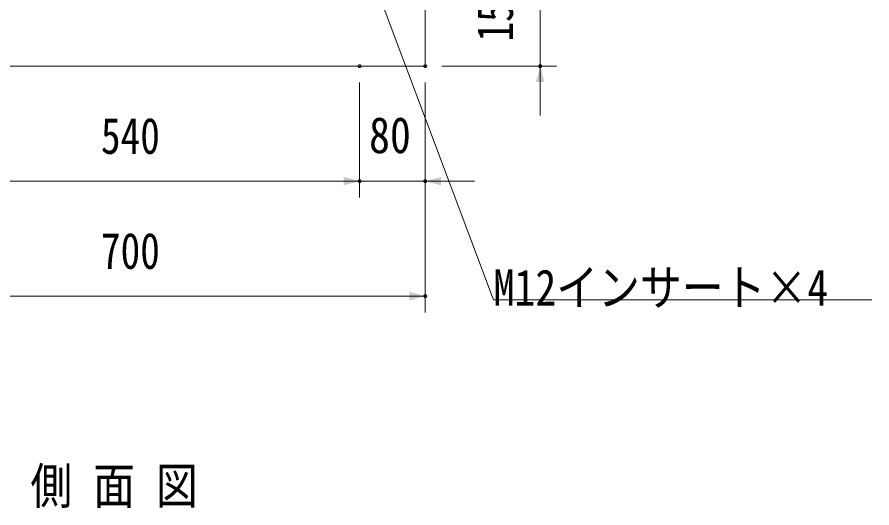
# Model space of a CAD drawing. Units: millimetres, scale not verified. Extents: x -5180 to 2870, y -2000 to 3095.
# Drawn here: x -396 to 645, y -841 to -243 of the extents above; entities that cross this region are included whole.
import ezdxf
from ezdxf.enums import TextEntityAlignment as Align

# ---------------------------------------------------------------- set-up
doc = ezdxf.new("R2010")
doc.units = ezdxf.units.MM
doc.header["$LTSCALE"] = 7
doc.header["$PDMODE"] = 32
doc.header["$PDSIZE"] = 3.5
doc.linetypes.add('USER5', pattern=[19.05, 12.7, -6.35])
doc.layers.add('0-0_1', color=7, linetype='USER5', lineweight=18)
doc.styles.add('ＭＳ ゴシック', font='')
doc.styles.get('ＭＳ ゴシック').set_extended_font_data('MS Gothic')

# ---------------------------------------------------------------- blocks, each defined once
blk = doc.blocks.new('D40')
at = {"layer": '0-0_1', "linetype": 'Continuous'}
for p, q in [((3619.92, -14040.4), (3619.92, -14180.4)), ((3619.92, -14160.4), (3079.92, -14160.4))]:
    blk.add_line(p, q, dxfattribs=at)
at = {"layer": '0-0_1'}
for p in [(3079.92, -14020.4), (3619.92, -14020.4), (3619.92, -14160.4)]:
    blk.add_point(p, dxfattribs=at)
for points in [[(3099.238, -14155.224), (3099.238, -14165.576), (3079.92, -14160.4)], [(3600.601, -14165.576), (3600.601, -14155.224), (3619.92, -14160.4)]]:
    blk.add_solid(points, dxfattribs=at)
at = {"layer": '0-0_1', "style": 'ＭＳ ゴシック', "width": 0.8}
blk.add_text('540', height=43.99, dxfattribs=at).set_placement((3304.85, -14140.4), align=Align.BOTTOM_LEFT)
blk = doc.blocks.new('SD41')
at = {"layer": '0-0_1', "linetype": 'Continuous'}
for p, q in [((3699.92, -14040.4), (3699.92, -14180.4)), ((3759.92, -14160.4), (3559.92, -14160.4))]:
    blk.add_line(p, q, dxfattribs=at)
at = {"layer": '0-0_1'}
for p in [(3619.92, -14020.4), (3699.92, -14020.4), (3699.92, -14160.4)]:
    blk.add_point(p, dxfattribs=at)
for points in [[(3600.601, -14165.576), (3600.601, -14155.224), (3619.92, -14160.4)], [(3719.238, -14155.224), (3719.238, -14165.576), (3699.92, -14160.4)]]:
    blk.add_solid(points, dxfattribs=at)
at = {"layer": '0-0_1', "style": 'ＭＳ ゴシック', "width": 0.85}
blk.add_text('80', height=43.99, dxfattribs=at).set_placement((3631.474, -14139.5), align=Align.BOTTOM_LEFT)
blk = doc.blocks.new('D42')
at = {"layer": '0-0_1', "linetype": 'Continuous'}
for p, q in [((2999.92, -14180.4), (2999.92, -14320.4)), ((3699.92, -14180.4), (3699.92, -14320.4)), ((3699.92, -14300.4), (2999.92, -14300.4))]:
    blk.add_line(p, q, dxfattribs=at)
at = {"layer": '0-0_1'}
for p in [(2999.92, -14160.4), (3699.92, -14160.4), (3699.92, -14300.4)]:
    blk.add_point(p, dxfattribs=at)
for points in [[(3019.238, -14295.224), (3019.238, -14305.576), (2999.92, -14300.4)], [(3680.601, -14305.576), (3680.601, -14295.224), (3699.92, -14300.4)]]:
    blk.add_solid(points, dxfattribs=at)
at = {"layer": '0-0_1', "style": 'ＭＳ ゴシック', "width": 0.8}
blk.add_text('700', height=43.99, dxfattribs=at).set_placement((3304.85, -14280.4), align=Align.BOTTOM_LEFT)
blk = doc.blocks.new('D44')
at = {"layer": '0-0_1', "linetype": 'Continuous'}
for p, q in [((3839.92, -14080.4), (3839.92, -13810.4)), ((3719.92, -13870.4), (3859.92, -13870.4)), ((3719.92, -14020.4), (3859.92, -14020.4))]:
    blk.add_line(p, q, dxfattribs=at)
at = {"layer": '0-0_1'}
for p in [(3699.92, -13870.4), (3699.92, -14020.4), (3839.92, -14020.4)]:
    blk.add_point(p, dxfattribs=at)
for points in [[(3834.744, -13851.081), (3845.096, -13851.081), (3839.92, -13870.4)], [(3845.096, -14039.719), (3834.744, -14039.719), (3839.92, -14020.4)]]:
    blk.add_solid(points, dxfattribs=at)
at = {"layer": '0-0_1', "style": 'ＭＳ ゴシック', "width": 0.8}
blk.add_text('150', height=43.99, rotation=90, dxfattribs=at).set_placement((3819.92, -13990.47), align=Align.BOTTOM_LEFT)
blk = doc.blocks.new('LTEX2')
at = {"layer": '0-0_1', "linetype": 'Continuous'}
for points in [[(11.635, -16.267), (0, 0), (1.943, -19.905)], [(0, 0), (163.186, -434.735), (624.038, -434.735)]]:
    blk.add_lwpolyline(points, dxfattribs=at)
at = {"layer": '0-0_1', "style": 'ＭＳ ゴシック', "width": 0.85}
blk.add_text('M12インサート×4', height=43.99, dxfattribs=at).set_placement((163.186, -454.735), align=Align.BOTTOM_LEFT)

msp = doc.modelspace()

# ---------------------------------------------------------------- linework, layer by layer
at = {"layer": '0-0_1', "linetype": 'Continuous'}
for p in [(101.234, -109.194), (-598.766, -303.194)]:
    msp.add_line(p, (101.234, -303.194), dxfattribs=at)

# ---------------------------------------------------------------- block references
at = {"layer": '0-0_1'}
for name, p in [('D44', (-3598.686, 13717.206)), ('LTEX2', (21.234, -153.194)), ('D40', (-3598.686, 13717.206)), ('SD41', (-3598.686, 13717.206)), ('D42', (-3598.686, 13717.206))]:
    msp.add_blockref(name, p, dxfattribs=at)

# ---------------------------------------------------------------- texts
at = {"layer": '0-0_1', "style": 'ＭＳ ゴシック', "width": 0.85}
msp.add_text('側 面 図', height=43.99, dxfattribs=at).set_placement((-379.766, -849.435), align=Align.BOTTOM_LEFT)

doc.saveas('drawing.dxf')
